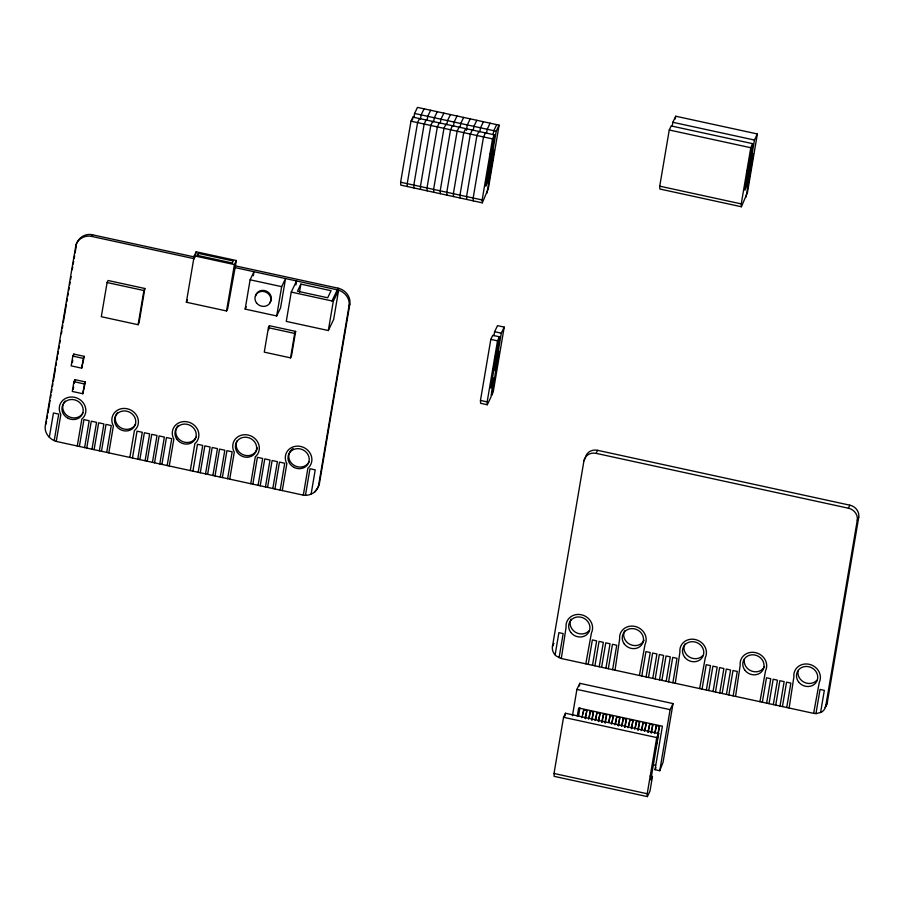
<?xml version="1.0" encoding="UTF-8"?>
<svg xmlns="http://www.w3.org/2000/svg" width="904" height="904" viewBox="0 0 904 904"><rect width="100%" height="100%" fill="white"/><g stroke="black" fill="none" stroke-linecap="round" stroke-linejoin="round"><path stroke-width="1.36" d="M194.496 258.77L91.858 236.452C84.976 234.803 76.953 238.972 75.733 246.25L45.29 425.75C44.081 433.231 50.059 439.943 57.054 441.604L303.315 495.143C309.959 496.16 317.473 492.16 318.626 485.177L349.068 305.665C350.232 298.263 344.39 291.325 337.305 289.811M314.761 491.923L318.366 486.77L319.406 483.561L349.848 304.049C351.001 296.648 345.158 289.709 338.073 288.195L235.435 265.889L227.706 308.535L226.542 310.965L186.371 302.23L194.236 255.843L196.179 251.798L236.339 260.522L235.435 265.889M813.623 713.358L816.402 713.618L821.544 712.115A10.814 9.842 25.6 0 0 825.793 705.877L827.25 702.837L858.732 517.224A10.814 9.842 25.6 0 0 849.873 505.178L597.555 450.316A10.814 9.842 25.6 0 0 585.385 457.808L583.939 460.837L552.457 646.45A10.814 9.842 25.6 0 0 554.367 654.033L556.276 656.055L561.316 658.507L813.623 713.358L819.273 682.407A13.526 12.306 25.6 0 0 809.182 664.282A13.526 12.306 25.6 0 0 793.881 676.893L789.124 708.035M46.059 424.134L46.533 421.354M47.008 418.563L47.483 415.783M47.946 413.004L50.07 400.483M50.545 397.692L51.019 394.912M51.494 392.133L51.969 389.341M52.432 386.562L52.907 383.782M53.381 381.002L55.506 368.47M55.98 365.691L56.444 362.911M56.918 360.12L57.393 357.34M57.867 354.56L58.331 351.78M58.805 348.989L59.28 346.209M59.754 343.43L60.229 340.638M61.404 333.689L61.879 330.898M62.342 328.118L62.817 325.338M63.291 322.547L66.365 304.467M66.828 301.676L67.303 298.896M67.777 296.116L68.252 293.325M68.715 290.546L69.19 287.766M69.664 284.986L70.139 282.195M70.602 279.415L71.077 276.635M72.263 269.674L72.727 266.895M73.201 264.104L73.676 261.324M74.151 258.544L74.625 255.764M75.088 252.973L76.275 246.024M49.324 437.276L53.449 412.97L58.703 414.111L54.217 440.61M56.274 441.333L60.839 414.394L60.15 413.162A13.526 12.306 25.6 0 1 74.636 397.319A13.526 12.306 25.6 0 1 82.908 418.1L81.868 418.97L77.281 446M72.828 356.108L71.167 365.871L81.676 368.154L84.309 356.368L73.789 354.085L72.828 356.108L83.337 358.391L84.309 356.368M72.343 362.628L72.761 360.187M73.382 356.526L73.789 354.085M73.936 381.669L72.286 391.443L82.795 393.726L85.417 381.929L74.908 379.646L73.936 381.669L84.456 383.951L85.417 381.929M73.247 389.421L73.665 386.968M74.286 383.307L74.908 379.646M81.676 368.154L83.337 358.391M82.795 393.726L84.456 383.951M107.101 282.523L101.304 316.716L138.109 324.717L139.069 322.694L144.866 288.5L108.073 280.5L107.101 282.523L143.905 290.523L144.866 288.5M79.382 446.463L83.936 419.592L89.191 420.733L84.637 447.604M86.739 448.056L91.304 421.196L96.558 422.337L91.993 449.198M94.106 449.661L98.66 422.789L103.915 423.942L99.361 450.802M101.463 451.265L106.017 424.394L111.271 425.535L106.717 452.407M108.819 452.859L113.407 425.829L112.717 424.586A13.526 12.306 25.6 0 1 127.204 408.744A13.526 12.306 25.6 0 1 135.476 429.536L134.436 430.394L129.848 457.435M138.109 324.717L143.905 290.523M132.47 458L137.035 431.14L142.29 432.281L137.736 459.142M139.837 459.605L144.391 432.733L149.646 433.875L145.092 460.746M147.194 461.198L151.748 434.338L157.002 435.479L152.448 462.339M154.55 462.803L159.104 435.931L164.37 437.084L159.805 463.944M195.501 255.809L196.179 251.798M161.906 464.407L166.472 437.536L171.726 438.677L167.172 465.549M197.863 256.092L198.326 253.38L233.232 260.962L232.26 262.985L197.355 255.403L198.326 253.38M169.274 466.001L173.85 438.971L173.161 437.728A13.526 12.306 25.6 0 1 187.648 421.885A13.526 12.306 25.6 0 1 195.931 442.677L194.88 443.536L190.292 470.577M192.925 471.142L197.479 444.282L202.733 445.423L198.179 472.283M226.542 310.965L234.407 264.567L236.339 260.522M200.281 472.747L204.835 445.875L210.101 447.017L205.536 473.888M207.637 474.34L212.203 447.48L217.457 448.621L212.903 475.493M215.005 475.945L219.559 449.085L224.813 450.226L220.26 477.086M276.692 315.959L281.664 286.658L285.54 278.568L280.568 307.868L276.692 315.959L245.153 309.1L250.125 279.799L254.001 271.708L253.323 275.709M222.361 477.549L226.915 450.678L232.17 451.819L227.616 478.691M229.718 479.143L234.305 452.113L233.616 450.87A13.526 12.306 25.6 0 1 248.103 435.027A13.526 12.306 25.6 0 1 256.374 455.819L255.335 456.678L250.747 483.719M268.398 327.723L264.262 352.142L290.546 357.86L291.517 355.837L295.653 331.406L269.369 325.7L268.398 327.723L294.681 333.429L295.653 331.406M268.68 329.768L269.369 325.7M252.849 484.171L257.403 457.311L262.657 458.452L258.103 485.312M295.902 284.963L296.58 280.963L291.246 292.094L286.274 321.395L328.333 330.536L333.666 319.417L338.627 290.105L234.656 267.505M260.205 485.776L264.77 458.904L270.025 460.046L265.46 486.917M299.484 292.274L300.862 284.127L331.079 290.692L327.689 297.778L297.472 291.212L300.862 284.127M267.573 487.369L272.127 460.509L277.381 461.65L272.827 488.51M290.546 357.86L294.681 333.429M274.929 488.974L279.483 462.102L284.737 463.255L280.183 490.115M282.285 490.567L286.873 463.537L286.184 462.294A13.526 12.306 25.6 0 1 300.67 446.452A13.526 12.306 25.6 0 1 308.942 467.244L307.902 468.102L303.315 495.143M328.333 330.536L333.271 301.394L338.604 290.263M305.484 495.166L309.97 468.735L315.225 469.877L311.1 494.183M499.11 125.147L488.341 188.642L482.307 202.824L400.766 185.094L400.63 182.235L410.981 121.17L412.925 117.124L494.454 134.854L485.764 186.145L487.505 182.506L496.206 131.216L499.11 125.147L417.478 107.395L414.563 113.463L413.874 117.52M412.45 119.904L412.925 117.124M420.473 118.955L421.162 114.898L424.066 108.83M427.061 120.379L427.75 116.333L430.666 110.265M433.66 121.814L434.349 117.769L437.253 111.7M440.248 123.249L440.937 119.204L443.853 113.136M446.847 124.684L447.536 120.627L450.441 114.559M453.446 126.119L454.124 122.063L457.04 115.995M460.034 127.554L460.724 123.498L463.628 117.43M466.396 130.334L467.311 124.933L470.227 118.865M473.221 130.413L473.911 126.368L476.815 120.3M479.821 131.848L480.499 127.803L483.414 121.735M486.51 133.306L487.199 129.261L490.104 123.193M482.307 202.824L482.16 199.953L492.522 138.9L494.454 134.854M493.109 134.741L493.787 130.684L496.703 124.616M486.962 193.106L494.251 150.12L492.307 154.166L489.9 153.646M480.465 400.427L490.827 339.373L492.759 335.327L499.46 336.785L490.759 388.076L492.499 384.426L493.335 379.544L490.985 397.059L487.301 404.743L480.612 403.297L480.465 400.427L487.166 401.884L487.301 404.743M493.923 335.757L494.612 331.712L497.516 325.643L504.217 327.101L493.448 390.596L492.058 395.059C494.341 380.618 495.923 366.346 499.347 352.074L497.415 356.119L501.302 333.169L504.217 327.101M487.166 401.884L497.516 340.831L499.46 336.785M492.849 369.307L494.985 369.781L497.618 357.984L495.471 357.521M555.124 654.835L558.887 632.653L563.169 633.591L559.079 657.728M652.462 776.491L649.976 791.147L647.354 796.605L554.152 776.344L554.016 773.474L563.542 717.301L565.475 713.256L658.677 733.528L650.812 779.926L652.462 776.491L650.145 775.982M565.011 715.991L565.475 713.256M672.147 126.345L672.836 122.289L675.74 116.22L757.371 133.961L747.438 192.586L741.404 206.756L659.864 189.026L659.728 186.167L669.254 129.995L671.186 125.95L752.727 143.679L744.851 190.077L746.602 186.439L751.405 158.11L752.862 155.07L752.93 156.505M572.447 715.753L576.91 689.39L579.826 683.322L673.028 703.583L663.084 762.196L659.75 770.739L655.027 769.677L662.406 726.206L578.662 708.001L577.283 716.16M675.277 118.944L675.74 116.22M579.374 685.989L579.826 683.322M585.815 663.83L591.453 632.879A13.526 12.306 25.6 0 0 581.374 614.754A13.526 12.306 25.6 0 0 566.073 627.365L561.316 658.507M578.583 715.832L579.927 707.911M588.221 664.361L592.369 639.93L596.651 640.868L592.504 665.287M583.035 713.957L583.735 709.877L586.865 710.555L585.476 718.714M594.922 665.807L599.058 641.388L603.352 642.326L599.205 666.745M589.408 716.748L590.323 711.312L593.453 711.99L592.075 720.149M601.612 667.265L605.759 642.846L610.042 643.772L605.906 668.203M595.77 719.539L596.922 712.747L600.053 713.425L598.663 721.584M608.313 668.723L612.46 644.303L616.743 645.23L612.596 669.661M602.132 722.33L603.51 714.183L606.64 714.861L605.262 723.008M615.014 670.18L619.647 639.015A13.526 12.306 25.6 0 1 634.947 626.404A13.526 12.306 25.6 0 1 645.027 644.529L639.388 675.48M608.957 722.409L610.11 715.618L613.24 716.296L612.087 723.087M615.545 723.844L616.697 717.041L619.828 717.731L618.449 725.878M622.144 725.279L623.297 718.477L626.427 719.166L625.037 727.313M628.969 725.347L629.885 719.912L633.015 720.59L631.636 728.748M641.795 676L645.942 651.581L650.225 652.519L646.077 676.938M635.331 728.138L636.484 721.347L639.614 722.025L638.224 730.183M648.496 677.458L652.631 653.038L656.925 653.965L652.778 678.395M641.919 729.573L643.072 722.782L646.202 723.46L645.049 730.251M655.185 678.915L659.332 654.496L663.615 655.423L659.479 679.842M648.281 732.364L649.671 724.217L652.801 724.895L651.411 733.042M741.404 206.756L741.257 203.897L750.783 147.725L752.727 143.679M661.886 680.373L666.033 655.954L670.316 656.88L666.169 681.3M757.371 133.961L754.467 140.041L751.484 157.624L753.427 153.578L746.049 197.049M655.208 732.466L656.361 725.675L659.491 726.353L655.807 748.094M647.354 796.605L647.219 793.746L656.745 737.574L658.677 733.528M668.587 681.831L672.723 657.4L677.017 658.338L672.87 682.757M675.277 683.288L679.91 652.112A13.526 12.306 25.6 0 1 695.21 639.501A13.526 12.306 25.6 0 1 705.301 657.637L699.651 688.588M702.069 689.108L706.205 664.689L710.499 665.615L706.352 690.034M708.759 690.566L712.906 666.135L717.188 667.073L713.053 691.492M715.459 692.023L719.607 667.593L723.889 668.531L719.742 692.95M722.16 693.47L726.296 669.05L730.59 669.988L726.443 694.408M728.85 694.927L732.997 670.508L737.28 671.435L733.144 695.865M735.551 696.385L740.184 665.22A13.526 12.306 25.6 0 1 755.484 652.609A13.526 12.306 25.6 0 1 765.564 670.734L759.925 701.685M762.332 702.205L766.479 677.785L770.762 678.723L766.626 703.142M769.033 703.662L773.18 679.243L777.463 680.17L773.315 704.6M775.734 705.12L779.869 680.701L784.152 681.627L780.016 706.058M782.423 706.578L786.57 682.158L790.853 683.085L786.717 707.504M815.962 713.572L820.052 689.436L824.335 690.362L820.572 712.544M825.793 705.877L857.274 520.263L858.732 517.224M659.75 770.739L670.113 709.651L673.028 703.583M494.985 369.781L497.618 357.984M581.894 717.719L583.735 709.877M585.024 718.409L586.865 710.555M588.493 719.155L590.323 711.312M591.623 719.844L593.453 711.99M595.081 720.59L596.922 712.747M598.211 721.268L600.053 713.425M601.68 722.025L603.51 714.183M604.81 722.703L606.64 714.861M608.573 722.149L610.11 715.618M611.398 724.138L613.24 716.296M614.867 724.895L616.697 717.041M617.997 725.573L619.828 717.731M621.455 726.33L623.297 718.477M624.585 727.008L626.427 719.166M628.054 727.754L629.885 719.912M631.184 728.443L633.015 720.59M634.642 729.189L636.484 721.347M637.772 729.878L639.614 722.025M641.241 730.624L643.072 722.782M644.371 731.302L646.202 723.46M647.829 732.059L649.671 724.217M650.959 732.737L652.801 724.895M654.53 733.517L656.361 725.675M657.66 734.195L659.491 726.353M75.733 246.25C77.213 238.554 84.716 232.814 92.626 234.837L195.275 257.154M91.858 236.452L92.626 234.837M186.371 302.23L187.535 299.8M245.153 309.1L246.261 306.795M291.246 292.094L331.971 300.942L338.073 288.195M419.512 118.56L417.58 122.605L407.229 183.67L407.365 186.529M426.112 119.995L424.168 124.04L413.817 185.094L413.964 187.964M432.711 121.43L430.767 125.475L420.416 186.529L420.552 189.399M349.068 305.665L349.848 304.049M439.299 122.865L437.355 126.91L427.004 187.964L427.151 190.823M445.898 124.3L443.954 128.345L433.604 189.399L433.739 192.258M452.486 125.735L450.554 129.78L440.191 190.834L440.338 193.693M459.085 127.159L457.141 131.204L446.791 192.269L446.926 195.128M465.673 128.594L463.741 132.639L453.379 193.705L453.525 196.563M472.272 130.029L470.329 134.075L459.978 195.128L460.113 197.999M478.86 131.464L476.928 135.51L466.566 196.563L466.713 199.422M485.459 132.899L483.516 136.945L473.165 197.999L473.3 200.857M318.626 485.177L319.406 483.561M583.939 460.837A10.814 9.842 25.6 0 1 596.109 453.356L597.555 450.316M552.457 646.45L553.903 643.422M655.027 769.677L655.999 767.654M857.274 520.263A10.814 9.842 25.6 0 0 848.415 508.206L849.873 505.178M672.836 122.289L754.467 140.041M669.254 129.995L750.783 147.725M746.67 171.263L749.088 171.783M414.563 113.463L496.206 131.216M410.981 121.17L492.522 138.9M659.728 186.167L741.257 203.897M400.63 182.235L482.16 199.953M194.236 255.843L234.407 264.567M494.612 331.712L501.302 333.169M250.125 279.799L281.664 286.658M490.827 339.373L497.516 340.831M495.358 355.939L498.579 356.639M494.499 359.543L496.646 360.007M492.748 377.917L494.883 378.38M596.109 453.356L848.415 508.206M576.91 689.39L670.113 709.651M563.542 717.301L656.745 737.574M652.846 764.739L655.592 765.338M554.016 773.474L647.219 793.746M331.971 300.942L333.271 301.394M493.765 151.137L493.833 152.573M644.055 640.314A10.814 9.842 25.6 0 1 630.009 644.416A10.814 9.842 25.6 0 1 624.596 630.845M702.871 655.547A10.814 9.842 25.6 0 1 689.04 656.835A10.814 9.842 25.6 0 1 684.87 643.942M816.843 680.316A10.814 9.842 25.6 0 1 804.244 682.305A10.814 9.842 25.6 0 1 798.051 671.175M589.024 630.789A10.814 9.842 25.6 0 1 575.193 632.077A10.814 9.842 25.6 0 1 571.023 619.195M764.592 666.519A10.814 9.842 25.6 0 1 751.845 671.175A10.814 9.842 25.6 0 1 744.354 659.502M827.25 702.837A10.814 9.842 25.6 0 1 825.013 707.425M196.089 437.208A10.814 9.842 25.6 0 1 180.8 440.632A10.814 9.842 25.6 0 1 178.077 425.614M257.324 447.909A10.814 9.842 25.6 0 1 243.797 455.006A10.814 9.842 25.6 0 1 237.085 440.881M309.1 461.786A10.814 9.842 25.6 0 1 292.681 464.362A10.814 9.842 25.6 0 1 293.111 448.52M83.066 412.642A10.814 9.842 25.6 0 1 67.789 416.055A10.814 9.842 25.6 0 1 65.065 401.048M135.634 424.066A10.814 9.842 25.6 0 1 120.356 427.49A10.814 9.842 25.6 0 1 117.633 412.473M255.527 296.162A8.113 7.379 25.6 0 1 266.646 291.246A8.113 7.379 25.6 0 1 269.618 303.032M294.275 467.515L291.902 465.978A10.814 9.842 25.6 0 1 293.924 449.356A10.814 9.842 25.6 0 1 309.236 459.221A10.814 9.842 25.6 0 1 294.275 467.515M68.241 418.371L65.879 416.846A10.814 9.842 25.6 0 1 67.89 400.212A10.814 9.842 25.6 0 1 83.213 410.077A10.814 9.842 25.6 0 1 68.241 418.371M798.503 681.785A10.814 9.842 25.6 0 0 816.832 681.232A10.814 9.842 25.6 0 0 805.995 666.463A10.814 9.842 25.6 0 0 798.503 681.785M624.269 643.908A10.814 9.842 25.6 0 0 642.597 643.343A10.814 9.842 25.6 0 0 631.749 628.585A10.814 9.842 25.6 0 0 624.269 643.908M744.806 670.113A10.814 9.842 25.6 0 0 763.134 669.548A10.814 9.842 25.6 0 0 752.286 654.79A10.814 9.842 25.6 0 0 744.806 670.113M570.695 632.258A10.814 9.842 25.6 0 0 589.024 631.704A10.814 9.842 25.6 0 0 578.176 616.935A10.814 9.842 25.6 0 0 570.695 632.258M684.531 657.005A10.814 9.842 25.6 0 0 702.871 656.451A10.814 9.842 25.6 0 0 692.023 641.682A10.814 9.842 25.6 0 0 684.531 657.005M116.526 426.247A10.814 9.842 25.6 0 0 134.854 425.694A10.814 9.842 25.6 0 0 124.006 410.924A10.814 9.842 25.6 0 0 116.526 426.247M176.981 439.389A10.814 9.842 25.6 0 0 195.309 438.835A10.814 9.842 25.6 0 0 184.461 424.066A10.814 9.842 25.6 0 0 176.981 439.389M237.424 452.531A10.814 9.842 25.6 0 0 255.753 451.977A10.814 9.842 25.6 0 0 244.916 437.208A10.814 9.842 25.6 0 0 237.424 452.531M256.476 302.863A8.113 7.379 25.6 0 0 270.217 302.444A8.113 7.379 25.6 0 0 262.081 291.37A8.113 7.379 25.6 0 0 256.476 302.863"/></g></svg>
